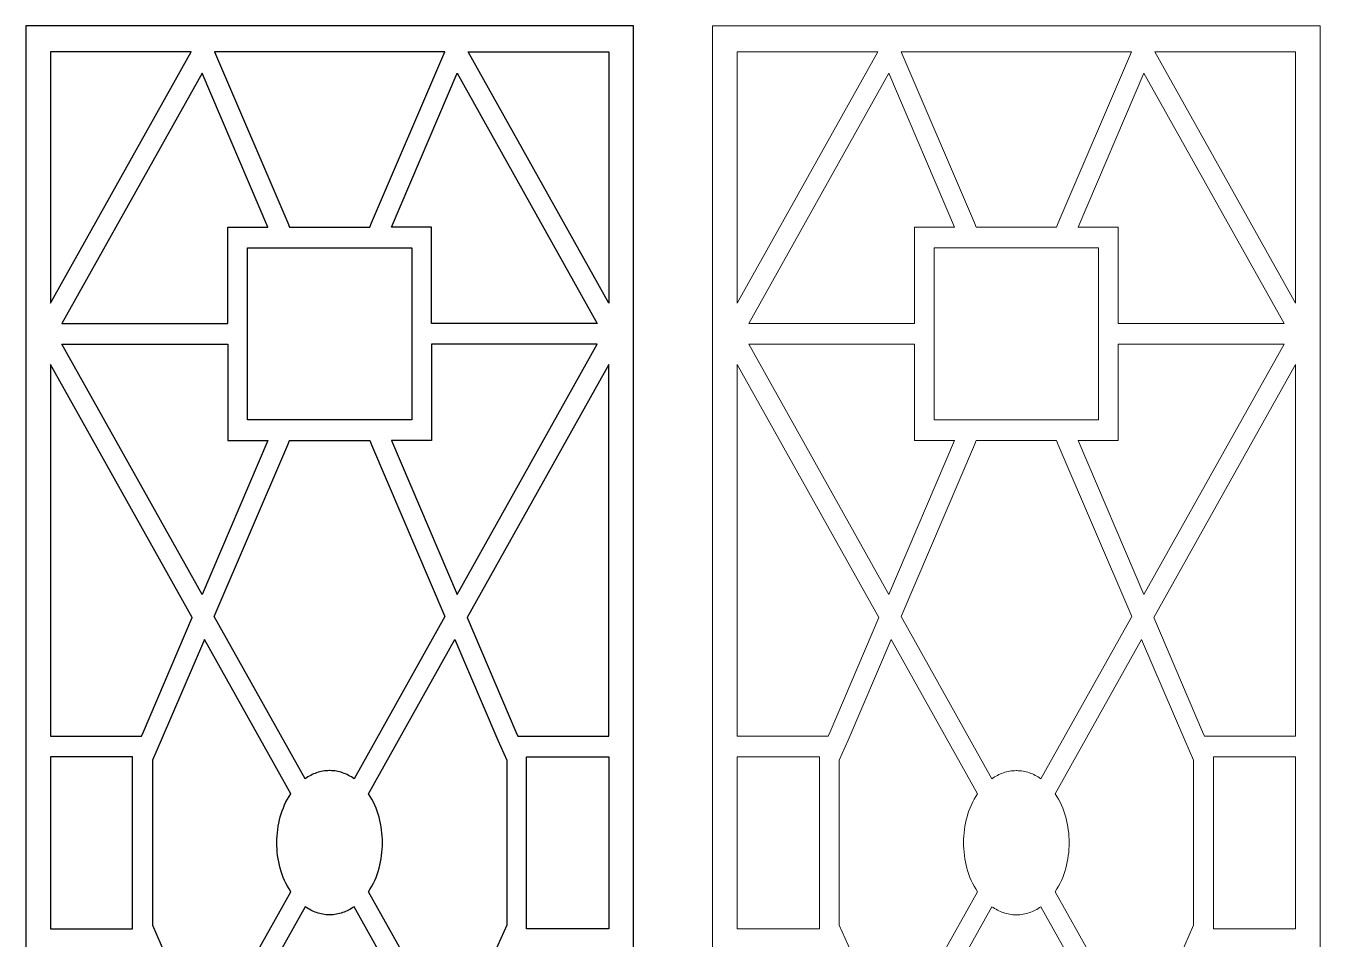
# Model space of a CAD drawing. Header units: centimetres. Extents: x -13.6 to 5.5, y -6.5 to 17.7.
# Drawn here: x -13.61 to 5.5, y 4.18 to 17.67 of the extents above; entities that cross this region are included whole.
import ezdxf

# ---------------------------------------------------------------- set-up
doc = ezdxf.new("R2010")
doc.units = ezdxf.units.CM
doc.header["$MEASUREMENT"] = 0
doc.layers.add('Layer 1', color=7, linetype='Continuous')

msp = doc.modelspace()

# ---------------------------------------------------------------- linework, layer by layer
at = {"layer": 'Layer 1', "color": 177}
for points, knots in [([(-13.61327, -6.45721), (-13.61327, -6.45721), (-13.61327, 17.67223), (-13.61327, 17.67223), (-13.61327, 17.67223), (-13.61327, 17.67223), (-4.64054, 17.67223), (-4.64054, 17.67223), (-4.64054, 17.67223), (-4.64054, 17.67223), (-4.64051, -6.45721), (-4.64051, -6.45721), (-4.64051, -6.45721), (-4.64051, -6.45721), (-13.61327, -6.45721), (-13.61327, -6.45721)], [0, 0, 0, 0, 0.2, 0.2, 0.2, 0.2, 0.4, 0.4, 0.4, 0.4, 0.6, 0.6, 0.6, 0.6, 1, 1, 1, 1]), ([(-13.2495, 13.57772), (-13.2495, 13.57772), (-13.2495, 17.29095), (-13.2495, 17.29095), (-13.2495, 17.29095), (-13.2495, 17.29095), (-11.17063, 17.29095), (-11.17063, 17.29095), (-11.17063, 17.29095), (-11.17063, 17.29095), (-13.2495, 13.57775), (-13.2495, 13.57775), (-13.2495, 13.57775), (-13.2495, 13.57775), (-13.2495, 13.57772), (-13.2495, 13.57772)], [0, 0, 0, 0, 0.2, 0.2, 0.2, 0.2, 0.4, 0.4, 0.4, 0.4, 0.6, 0.6, 0.6, 0.6, 1, 1, 1, 1]), ([(-7.42614, 17.29095), (-7.42614, 17.29095), (-8.50783, 14.76224), (-8.50783, 14.76224), (-8.50783, 14.76224), (-8.50783, 14.76224), (-8.53445, 14.69988), (-8.53445, 14.69988), (-8.53445, 14.69988), (-8.53445, 14.69988), (-9.12689, 14.69988), (-9.12689, 14.69988), (-9.12689, 14.69988), (-9.12689, 14.69988), (-9.71924, 14.69988), (-9.71924, 14.69988), (-9.71924, 14.69988), (-9.71924, 14.69988), (-9.74595, 14.76224), (-9.74595, 14.76224), (-9.74595, 14.76224), (-9.74595, 14.76224), (-10.82767, 17.29095), (-10.82767, 17.29095), (-10.82767, 17.29095), (-10.82767, 17.29095), (-7.42614, 17.29095), (-7.42614, 17.29095)], [0, 0, 0, 0, 0.125, 0.125, 0.125, 0.125, 0.25, 0.25, 0.25, 0.25, 0.375, 0.375, 0.375, 0.375, 0.5, 0.5, 0.5, 0.5, 0.625, 0.625, 0.625, 0.625, 0.75, 0.75, 0.75, 0.75, 1, 1, 1, 1]), ([(-5.00433, 13.57775), (-5.00433, 13.57775), (-5.00433, 17.29095), (-5.00433, 17.29095), (-5.00433, 17.29095), (-5.00433, 17.29095), (-7.08315, 17.29095), (-7.08315, 17.29095), (-7.08315, 17.29095), (-7.08315, 17.29095), (-5.00428, 13.57775), (-5.00428, 13.57775), (-5.00428, 13.57775), (-5.00428, 13.57775), (-5.00433, 13.57775), (-5.00433, 13.57775)], [0, 0, 0, 0, 0.2, 0.2, 0.2, 0.2, 0.4, 0.4, 0.4, 0.4, 0.6, 0.6, 0.6, 0.6, 1, 1, 1, 1]), ([(-10.0383, 14.69988), (-10.0383, 14.69988), (-10.63073, 14.69988), (-10.63073, 14.69988), (-10.63073, 14.69988), (-10.63073, 14.69988), (-10.63073, 13.27634), (-10.63073, 13.27634), (-10.63073, 13.27634), (-10.63073, 13.27634), (-13.08075, 13.27634), (-13.08075, 13.27634), (-13.08075, 13.27634), (-13.08075, 13.27634), (-11.01085, 16.97359), (-11.01085, 16.97359), (-11.01085, 16.97359), (-11.01085, 16.97359), (-10.0383, 14.69988), (-10.0383, 14.69988)], [0, 0, 0, 0, 0.16666667, 0.16666667, 0.16666667, 0.16666667, 0.33333333, 0.33333333, 0.33333333, 0.33333333, 0.5, 0.5, 0.5, 0.5, 0.66666667, 0.66666667, 0.66666667, 0.66666667, 1, 1, 1, 1]), ([(-8.21548, 14.69988), (-8.21548, 14.69988), (-7.62305, 14.69988), (-7.62305, 14.69988), (-7.62305, 14.69988), (-7.62305, 14.69988), (-7.62305, 13.27634), (-7.62305, 13.27634), (-7.62305, 13.27634), (-7.62305, 13.27634), (-5.17303, 13.27634), (-5.17303, 13.27634), (-5.17303, 13.27634), (-5.17303, 13.27634), (-7.2429, 16.97359), (-7.2429, 16.97359), (-7.2429, 16.97359), (-7.2429, 16.97359), (-8.21548, 14.69988), (-8.21548, 14.69988)], [0, 0, 0, 0, 0.16666667, 0.16666667, 0.16666667, 0.16666667, 0.33333333, 0.33333333, 0.33333333, 0.33333333, 0.5, 0.5, 0.5, 0.5, 0.66666667, 0.66666667, 0.66666667, 0.66666667, 1, 1, 1, 1]), ([(-9.12689, 14.39483), (-9.12689, 14.39483), (-10.33964, 14.39483), (-10.33964, 14.39483), (-10.33964, 14.39483), (-10.33964, 14.39483), (-10.33964, 13.12386), (-10.33964, 13.12386), (-10.33964, 13.12386), (-10.33964, 13.12386), (-10.33964, 11.85283), (-10.33964, 11.85283), (-10.33964, 11.85283), (-10.33964, 11.85283), (-9.12689, 11.85283), (-9.12689, 11.85283), (-9.12689, 11.85283), (-9.12689, 11.85283), (-7.91414, 11.85283), (-7.91414, 11.85283), (-7.91414, 11.85283), (-7.91414, 11.85283), (-7.91414, 13.12386), (-7.91414, 13.12386), (-7.91414, 13.12386), (-7.91414, 13.12386), (-7.91414, 14.39483), (-7.91414, 14.39483), (-7.91414, 14.39483), (-7.91414, 14.39483), (-9.12689, 14.39483), (-9.12689, 14.39483)], [0, 0, 0, 0, 0.11111111, 0.11111111, 0.11111111, 0.11111111, 0.22222222, 0.22222222, 0.22222222, 0.22222222, 0.33333333, 0.33333333, 0.33333333, 0.33333333, 0.44444444, 0.44444444, 0.44444444, 0.44444444, 0.55555556, 0.55555556, 0.55555556, 0.55555556, 0.66666667, 0.66666667, 0.66666667, 0.66666667, 0.77777778, 0.77777778, 0.77777778, 0.77777778, 1, 1, 1, 1]), ([(-10.0383, 11.54779), (-10.0383, 11.54779), (-10.63073, 11.54779), (-10.63073, 11.54779), (-10.63073, 11.54779), (-10.63073, 11.54779), (-10.63073, 12.97133), (-10.63073, 12.97133), (-10.63073, 12.97133), (-10.63073, 12.97133), (-13.08075, 12.97129), (-13.08075, 12.97129), (-13.08075, 12.97129), (-13.08075, 12.97129), (-11.01085, 9.27413), (-11.01085, 9.27413), (-11.01085, 9.27413), (-11.01085, 9.27413), (-10.0383, 11.54779), (-10.0383, 11.54779)], [0, 0, 0, 0, 0.16666667, 0.16666667, 0.16666667, 0.16666667, 0.33333333, 0.33333333, 0.33333333, 0.33333333, 0.5, 0.5, 0.5, 0.5, 0.66666667, 0.66666667, 0.66666667, 0.66666667, 1, 1, 1, 1]), ([(-8.21548, 11.54779), (-8.21548, 11.54779), (-7.62305, 11.54779), (-7.62305, 11.54779), (-7.62305, 11.54779), (-7.62305, 11.54779), (-7.62305, 12.97133), (-7.62305, 12.97133), (-7.62305, 12.97133), (-7.62305, 12.97133), (-5.17303, 12.97133), (-5.17303, 12.97133), (-5.17303, 12.97133), (-5.17303, 12.97133), (-7.24293, 9.27413), (-7.24293, 9.27413), (-7.24293, 9.27413), (-7.24293, 9.27413), (-8.21548, 11.54779), (-8.21548, 11.54779)], [0, 0, 0, 0, 0.16666667, 0.16666667, 0.16666667, 0.16666667, 0.33333333, 0.33333333, 0.33333333, 0.33333333, 0.5, 0.5, 0.5, 0.5, 0.66666667, 0.66666667, 0.66666667, 0.66666667, 1, 1, 1, 1]), ([(-13.2495, 12.66992), (-13.2495, 12.66992), (-11.15704, 8.93242), (-11.15704, 8.93242), (-11.15704, 8.93242), (-11.15704, 8.93242), (-11.87846, 7.24594), (-11.87846, 7.24594), (-11.87846, 7.24594), (-11.87846, 7.24594), (-11.90513, 7.18355), (-11.90513, 7.18355), (-11.90513, 7.18355), (-11.90513, 7.18355), (-13.2495, 7.18355), (-13.2495, 7.18355), (-13.2495, 7.18355), (-13.2495, 7.18355), (-13.2495, 12.66992), (-13.2495, 12.66992)], [0, 0, 0, 0, 0.16666667, 0.16666667, 0.16666667, 0.16666667, 0.33333333, 0.33333333, 0.33333333, 0.33333333, 0.5, 0.5, 0.5, 0.5, 0.66666667, 0.66666667, 0.66666667, 0.66666667, 1, 1, 1, 1]), ([(-5.00433, 12.66992), (-5.00433, 12.66992), (-5.00433, 7.18355), (-5.00433, 7.18355), (-5.00433, 7.18355), (-5.00433, 7.18355), (-6.34865, 7.18355), (-6.34865, 7.18355), (-6.34865, 7.18355), (-6.34865, 7.18355), (-6.37532, 7.24594), (-6.37532, 7.24594), (-6.37532, 7.24594), (-6.37532, 7.24594), (-7.09674, 8.93242), (-7.09674, 8.93242), (-7.09674, 8.93242), (-7.09674, 8.93242), (-5.00433, 12.66992), (-5.00433, 12.66992), (-5.00433, 12.66992), (-5.00433, 12.66992), (-5.00433, 12.66992), (-5.00433, 12.66992)], [0, 0, 0, 0, 0.14285714, 0.14285714, 0.14285714, 0.14285714, 0.28571429, 0.28571429, 0.28571429, 0.28571429, 0.42857143, 0.42857143, 0.42857143, 0.42857143, 0.57142857, 0.57142857, 0.57142857, 0.57142857, 0.71428571, 0.71428571, 0.71428571, 0.71428571, 1, 1, 1, 1]), ([(-9.12689, 6.67221), (-9.12689, 6.67221), (-9.12466, 6.67221), (-9.12466, 6.67221), (-9.12466, 6.67221), (-9.12466, 6.67221), (-9.12246, 6.67221), (-9.12246, 6.67221), (-9.12246, 6.67221), (-9.05865, 6.67197), (-8.9954, 6.66107), (-8.93518, 6.6401), (-8.93518, 6.6401), (-8.87509, 6.61911), (-8.81827, 6.58974), (-8.76643, 6.55288), (-8.76643, 6.55288), (-8.76643, 6.55288), (-7.42373, 8.95112), (-7.42373, 8.95112), (-7.42373, 8.95112), (-7.42373, 8.95112), (-8.50783, 11.48543), (-8.50783, 11.48543), (-8.50783, 11.48543), (-8.50783, 11.48543), (-8.53445, 11.54779), (-8.53445, 11.54779), (-8.53445, 11.54779), (-8.53445, 11.54779), (-9.12689, 11.54779), (-9.12689, 11.54779), (-9.12689, 11.54779), (-9.12689, 11.54779), (-9.7193, 11.54779), (-9.7193, 11.54779), (-9.7193, 11.54779), (-9.7193, 11.54779), (-9.74595, 11.48543), (-9.74595, 11.48543), (-9.74595, 11.48543), (-9.74595, 11.48543), (-10.83005, 8.95112), (-10.83005, 8.95112), (-10.83005, 8.95112), (-10.83005, 8.95112), (-9.48735, 6.55288), (-9.48735, 6.55288), (-9.48735, 6.55288), (-9.43549, 6.58974), (-9.37869, 6.61911), (-9.3186, 6.6401), (-9.3186, 6.6401), (-9.25838, 6.66107), (-9.19513, 6.67197), (-9.13132, 6.67221), (-9.13132, 6.67221), (-9.13132, 6.67221), (-9.12912, 6.67221), (-9.12912, 6.67221), (-9.12912, 6.67221), (-9.12912, 6.67221), (-9.12689, 6.67221), (-9.12689, 6.67221)], [0, 0, 0, 0, 0.05882353, 0.05882353, 0.05882353, 0.05882353, 0.11764706, 0.11764706, 0.11764706, 0.11764706, 0.17647059, 0.17647059, 0.17647059, 0.17647059, 0.23529412, 0.23529412, 0.23529412, 0.23529412, 0.29411765, 0.29411765, 0.29411765, 0.29411765, 0.35294118, 0.35294118, 0.35294118, 0.35294118, 0.41176471, 0.41176471, 0.41176471, 0.41176471, 0.47058824, 0.47058824, 0.47058824, 0.47058824, 0.52941176, 0.52941176, 0.52941176, 0.52941176, 0.58823529, 0.58823529, 0.58823529, 0.58823529, 0.64705882, 0.64705882, 0.64705882, 0.64705882, 0.70588235, 0.70588235, 0.70588235, 0.70588235, 0.76470588, 0.76470588, 0.76470588, 0.76470588, 0.82352941, 0.82352941, 0.82352941, 0.82352941, 0.88235294, 0.88235294, 0.88235294, 0.88235294, 1, 1, 1, 1]), ([(-9.70034, 6.3304), (-9.77047, 6.22664), (-9.82293, 6.11201), (-9.85558, 5.99108), (-9.85558, 5.99108), (-9.9229, 5.7421), (-9.92359, 5.47995), (-9.85755, 5.23065), (-9.85755, 5.23065), (-9.82491, 5.10728), (-9.77175, 4.99031), (-9.70034, 4.88464), (-9.70034, 4.88464), (-9.70034, 4.88464), (-10.97622, 2.60564), (-10.97622, 2.60564), (-10.97622, 2.60564), (-10.97622, 2.60564), (-11.61286, 4.09391), (-11.61286, 4.09391), (-11.61286, 4.09391), (-11.61286, 4.09391), (-11.74561, 4.38902), (-11.74561, 4.38902), (-11.74561, 4.38902), (-11.74561, 4.38902), (-11.74561, 5.60754), (-11.74561, 5.60754), (-11.74561, 5.60754), (-11.74561, 5.60754), (-11.74561, 6.82606), (-11.74561, 6.82606), (-11.74561, 6.82606), (-11.74561, 6.82606), (-11.61286, 7.12119), (-11.61286, 7.12119), (-11.61286, 7.12119), (-11.61286, 7.12119), (-10.97622, 8.60945), (-10.97622, 8.60945), (-10.97622, 8.60945), (-10.97622, 8.60945), (-9.70034, 6.3304), (-9.70034, 6.3304), (-9.70034, 6.3304), (-9.70034, 6.3304), (-9.70034, 6.3304), (-9.70034, 6.3304)], [0, 0, 0, 0, 0.07692308, 0.07692308, 0.07692308, 0.07692308, 0.15384615, 0.15384615, 0.15384615, 0.15384615, 0.23076923, 0.23076923, 0.23076923, 0.23076923, 0.30769231, 0.30769231, 0.30769231, 0.30769231, 0.38461538, 0.38461538, 0.38461538, 0.38461538, 0.46153846, 0.46153846, 0.46153846, 0.46153846, 0.53846154, 0.53846154, 0.53846154, 0.53846154, 0.61538462, 0.61538462, 0.61538462, 0.61538462, 0.69230769, 0.69230769, 0.69230769, 0.69230769, 0.76923077, 0.76923077, 0.76923077, 0.76923077, 0.84615385, 0.84615385, 0.84615385, 0.84615385, 1, 1, 1, 1]), ([(-8.55347, 4.88457), (-8.55347, 4.88457), (-7.27756, 2.60564), (-7.27756, 2.60564), (-7.27756, 2.60564), (-7.27756, 2.60564), (-6.64098, 4.09391), (-6.64098, 4.09391), (-6.64098, 4.09391), (-6.64098, 4.09391), (-6.50817, 4.38902), (-6.50817, 4.38902), (-6.50817, 4.38902), (-6.50817, 4.38902), (-6.50817, 5.60754), (-6.50817, 5.60754), (-6.50817, 5.60754), (-6.50817, 5.60754), (-6.50817, 6.82604), (-6.50817, 6.82604), (-6.50817, 6.82604), (-6.50817, 6.82604), (-6.64098, 7.12119), (-6.64098, 7.12119), (-6.64098, 7.12119), (-6.64098, 7.12119), (-7.27756, 8.60945), (-7.27756, 8.60945), (-7.27756, 8.60945), (-7.27756, 8.60945), (-8.55347, 6.3304), (-8.55347, 6.3304), (-8.55347, 6.3304), (-8.48205, 6.22472), (-8.42891, 6.10772), (-8.39625, 5.98445), (-8.39625, 5.98445), (-8.36364, 5.86146), (-8.3473, 5.73474), (-8.34748, 5.60754), (-8.34748, 5.60754), (-8.34728, 5.48033), (-8.36365, 5.35358), (-8.39625, 5.23062), (-8.39625, 5.23062), (-8.42891, 5.10729), (-8.48205, 4.99031), (-8.55347, 4.88457), (-8.55347, 4.88457), (-8.55347, 4.88457), (-8.55347, 4.88457), (-8.55347, 4.88457)], [0, 0, 0, 0, 0.07142857, 0.07142857, 0.07142857, 0.07142857, 0.14285714, 0.14285714, 0.14285714, 0.14285714, 0.21428571, 0.21428571, 0.21428571, 0.21428571, 0.28571429, 0.28571429, 0.28571429, 0.28571429, 0.35714286, 0.35714286, 0.35714286, 0.35714286, 0.42857143, 0.42857143, 0.42857143, 0.42857143, 0.5, 0.5, 0.5, 0.5, 0.57142857, 0.57142857, 0.57142857, 0.57142857, 0.64285714, 0.64285714, 0.64285714, 0.64285714, 0.71428571, 0.71428571, 0.71428571, 0.71428571, 0.78571429, 0.78571429, 0.78571429, 0.78571429, 0.85714286, 0.85714286, 0.85714286, 0.85714286, 1, 1, 1, 1]), ([(-12.03671, 4.33654), (-12.03671, 4.33654), (-13.2495, 4.33654), (-13.2495, 4.33654), (-13.2495, 4.33654), (-13.2495, 4.33654), (-13.2495, 6.8785), (-13.2495, 6.8785), (-13.2495, 6.8785), (-13.2495, 6.8785), (-12.03671, 6.8785), (-12.03671, 6.8785), (-12.03671, 6.8785), (-12.03671, 6.8785), (-12.03671, 4.33654), (-12.03671, 4.33654)], [0, 0, 0, 0, 0.2, 0.2, 0.2, 0.2, 0.4, 0.4, 0.4, 0.4, 0.6, 0.6, 0.6, 0.6, 1, 1, 1, 1]), ([(-5.00433, 4.33654), (-5.00433, 4.33654), (-5.00433, 6.8785), (-5.00433, 6.8785), (-5.00433, 6.8785), (-5.00433, 6.8785), (-6.21708, 6.8785), (-6.21708, 6.8785), (-6.21708, 6.8785), (-6.21708, 6.8785), (-6.21707, 5.60754), (-6.21707, 5.60754), (-6.21707, 5.60754), (-6.21707, 5.60754), (-6.21707, 4.33654), (-6.21707, 4.33654), (-6.21707, 4.33654), (-6.21707, 4.33654), (-5.00428, 4.33654), (-5.00428, 4.33654), (-5.00428, 4.33654), (-5.00428, 4.33654), (-5.00433, 4.33654), (-5.00433, 4.33654)], [0, 0, 0, 0, 0.14285714, 0.14285714, 0.14285714, 0.14285714, 0.28571429, 0.28571429, 0.28571429, 0.28571429, 0.42857143, 0.42857143, 0.42857143, 0.42857143, 0.57142857, 0.57142857, 0.57142857, 0.57142857, 0.71428571, 0.71428571, 0.71428571, 0.71428571, 1, 1, 1, 1]), ([(-9.12689, 4.54279), (-9.12689, 4.54279), (-9.12466, 4.54279), (-9.12466, 4.54279), (-9.12466, 4.54279), (-9.12466, 4.54279), (-9.12246, 4.54279), (-9.12246, 4.54279), (-9.12246, 4.54279), (-9.05865, 4.54312), (-8.9954, 4.55398), (-8.93518, 4.57493), (-8.93518, 4.57493), (-8.87509, 4.59593), (-8.81827, 4.6253), (-8.76643, 4.66214), (-8.76643, 4.66214), (-8.76643, 4.66214), (-7.42373, 2.2639), (-7.42373, 2.2639), (-7.42373, 2.2639), (-7.42373, 2.2639), (-8.50783, -0.27032), (-8.50783, -0.27032), (-8.50783, -0.27032), (-8.50783, -0.27032), (-8.53445, -0.33273), (-8.53445, -0.33273), (-8.53445, -0.33273), (-8.53445, -0.33273), (-9.12689, -0.33273), (-9.12689, -0.33273), (-9.12689, -0.33273), (-9.12689, -0.33273), (-9.7193, -0.33273), (-9.7193, -0.33273), (-9.7193, -0.33273), (-9.7193, -0.33273), (-9.74595, -0.27032), (-9.74595, -0.27032), (-9.74595, -0.27032), (-9.74595, -0.27032), (-10.83005, 2.2639), (-10.83005, 2.2639), (-10.83005, 2.2639), (-10.83005, 2.2639), (-9.48735, 4.66218), (-9.48735, 4.66218), (-9.48735, 4.66218), (-9.43549, 4.62532), (-9.37869, 4.59593), (-9.3186, 4.57493), (-9.3186, 4.57493), (-9.25838, 4.55399), (-9.19513, 4.54312), (-9.13132, 4.54279), (-9.13132, 4.54279), (-9.13132, 4.54279), (-9.12912, 4.54279), (-9.12912, 4.54279), (-9.12912, 4.54279), (-9.12912, 4.54279), (-9.12689, 4.54279), (-9.12689, 4.54279)], [0, 0, 0, 0, 0.05882353, 0.05882353, 0.05882353, 0.05882353, 0.11764706, 0.11764706, 0.11764706, 0.11764706, 0.17647059, 0.17647059, 0.17647059, 0.17647059, 0.23529412, 0.23529412, 0.23529412, 0.23529412, 0.29411765, 0.29411765, 0.29411765, 0.29411765, 0.35294118, 0.35294118, 0.35294118, 0.35294118, 0.41176471, 0.41176471, 0.41176471, 0.41176471, 0.47058824, 0.47058824, 0.47058824, 0.47058824, 0.52941176, 0.52941176, 0.52941176, 0.52941176, 0.58823529, 0.58823529, 0.58823529, 0.58823529, 0.64705882, 0.64705882, 0.64705882, 0.64705882, 0.70588235, 0.70588235, 0.70588235, 0.70588235, 0.76470588, 0.76470588, 0.76470588, 0.76470588, 0.82352941, 0.82352941, 0.82352941, 0.82352941, 0.88235294, 0.88235294, 0.88235294, 0.88235294, 1, 1, 1, 1])]:
    msp.add_open_spline(points, degree=3, knots=knots, dxfattribs=at)
at = {"layer": 'Layer 1', "lineweight": 9}
for points, knots in [([(-13.61327, -6.45721), (-13.61327, -6.45721), (-13.61327, 17.67223), (-13.61327, 17.67223), (-13.61327, 17.67223), (-13.61327, 17.67223), (-4.64054, 17.67223), (-4.64054, 17.67223), (-4.64054, 17.67223), (-4.64054, 17.67223), (-4.64051, -6.45721), (-4.64051, -6.45721), (-4.64051, -6.45721), (-4.64051, -6.45721), (-13.61327, -6.45721), (-13.61327, -6.45721)], [0, 0, 0, 0, 0.2, 0.2, 0.2, 0.2, 0.4, 0.4, 0.4, 0.4, 0.6, 0.6, 0.6, 0.6, 1, 1, 1, 1]), ([(-13.2495, 13.57772), (-13.2495, 13.57772), (-13.2495, 17.29095), (-13.2495, 17.29095), (-13.2495, 17.29095), (-13.2495, 17.29095), (-11.17063, 17.29095), (-11.17063, 17.29095), (-11.17063, 17.29095), (-11.17063, 17.29095), (-13.2495, 13.57775), (-13.2495, 13.57775)], [0, 0, 0, 0, 0.25, 0.25, 0.25, 0.25, 0.5, 0.5, 0.5, 0.5, 1, 1, 1, 1]), ([(-7.42614, 17.29095), (-7.42614, 17.29095), (-8.50783, 14.76224), (-8.50783, 14.76224), (-8.50783, 14.76224), (-8.50783, 14.76224), (-8.53445, 14.69988), (-8.53445, 14.69988), (-8.53445, 14.69988), (-8.53445, 14.69988), (-9.12689, 14.69988), (-9.12689, 14.69988), (-9.12689, 14.69988), (-9.12689, 14.69988), (-9.71924, 14.69988), (-9.71924, 14.69988), (-9.71924, 14.69988), (-9.71924, 14.69988), (-9.74595, 14.76224), (-9.74595, 14.76224), (-9.74595, 14.76224), (-9.74595, 14.76224), (-10.82767, 17.29095), (-10.82767, 17.29095), (-10.82767, 17.29095), (-10.82767, 17.29095), (-7.42614, 17.29095), (-7.42614, 17.29095)], [0, 0, 0, 0, 0.125, 0.125, 0.125, 0.125, 0.25, 0.25, 0.25, 0.25, 0.375, 0.375, 0.375, 0.375, 0.5, 0.5, 0.5, 0.5, 0.625, 0.625, 0.625, 0.625, 0.75, 0.75, 0.75, 0.75, 1, 1, 1, 1]), ([(-5.00433, 13.57775), (-5.00433, 13.57775), (-5.00433, 17.29095), (-5.00433, 17.29095), (-5.00433, 17.29095), (-5.00433, 17.29095), (-7.08315, 17.29095), (-7.08315, 17.29095), (-7.08315, 17.29095), (-7.08315, 17.29095), (-5.00428, 13.57775), (-5.00428, 13.57775)], [0, 0, 0, 0, 0.25, 0.25, 0.25, 0.25, 0.5, 0.5, 0.5, 0.5, 1, 1, 1, 1]), ([(-10.0383, 14.69988), (-10.0383, 14.69988), (-10.63073, 14.69988), (-10.63073, 14.69988), (-10.63073, 14.69988), (-10.63073, 14.69988), (-10.63073, 13.27634), (-10.63073, 13.27634), (-10.63073, 13.27634), (-10.63073, 13.27634), (-13.08075, 13.27634), (-13.08075, 13.27634), (-13.08075, 13.27634), (-13.08075, 13.27634), (-11.01085, 16.97359), (-11.01085, 16.97359), (-11.01085, 16.97359), (-11.01085, 16.97359), (-10.0383, 14.69988), (-10.0383, 14.69988)], [0, 0, 0, 0, 0.16666667, 0.16666667, 0.16666667, 0.16666667, 0.33333333, 0.33333333, 0.33333333, 0.33333333, 0.5, 0.5, 0.5, 0.5, 0.66666667, 0.66666667, 0.66666667, 0.66666667, 1, 1, 1, 1]), ([(-8.21548, 14.69988), (-8.21548, 14.69988), (-7.62305, 14.69988), (-7.62305, 14.69988), (-7.62305, 14.69988), (-7.62305, 14.69988), (-7.62305, 13.27634), (-7.62305, 13.27634), (-7.62305, 13.27634), (-7.62305, 13.27634), (-5.17303, 13.27634), (-5.17303, 13.27634), (-5.17303, 13.27634), (-5.17303, 13.27634), (-7.2429, 16.97359), (-7.2429, 16.97359), (-7.2429, 16.97359), (-7.2429, 16.97359), (-8.21548, 14.69988), (-8.21548, 14.69988)], [0, 0, 0, 0, 0.16666667, 0.16666667, 0.16666667, 0.16666667, 0.33333333, 0.33333333, 0.33333333, 0.33333333, 0.5, 0.5, 0.5, 0.5, 0.66666667, 0.66666667, 0.66666667, 0.66666667, 1, 1, 1, 1]), ([(-9.12689, 14.39483), (-9.12689, 14.39483), (-10.33964, 14.39483), (-10.33964, 14.39483), (-10.33964, 14.39483), (-10.33964, 14.39483), (-10.33964, 13.12386), (-10.33964, 13.12386), (-10.33964, 13.12386), (-10.33964, 13.12386), (-10.33964, 11.85283), (-10.33964, 11.85283), (-10.33964, 11.85283), (-10.33964, 11.85283), (-9.12689, 11.85283), (-9.12689, 11.85283), (-9.12689, 11.85283), (-9.12689, 11.85283), (-7.91414, 11.85283), (-7.91414, 11.85283), (-7.91414, 11.85283), (-7.91414, 11.85283), (-7.91414, 13.12386), (-7.91414, 13.12386), (-7.91414, 13.12386), (-7.91414, 13.12386), (-7.91414, 14.39483), (-7.91414, 14.39483), (-7.91414, 14.39483), (-7.91414, 14.39483), (-9.12689, 14.39483), (-9.12689, 14.39483)], [0, 0, 0, 0, 0.11111111, 0.11111111, 0.11111111, 0.11111111, 0.22222222, 0.22222222, 0.22222222, 0.22222222, 0.33333333, 0.33333333, 0.33333333, 0.33333333, 0.44444444, 0.44444444, 0.44444444, 0.44444444, 0.55555556, 0.55555556, 0.55555556, 0.55555556, 0.66666667, 0.66666667, 0.66666667, 0.66666667, 0.77777778, 0.77777778, 0.77777778, 0.77777778, 1, 1, 1, 1]), ([(-10.0383, 11.54779), (-10.0383, 11.54779), (-10.63073, 11.54779), (-10.63073, 11.54779), (-10.63073, 11.54779), (-10.63073, 11.54779), (-10.63073, 12.97133), (-10.63073, 12.97133), (-10.63073, 12.97133), (-10.63073, 12.97133), (-13.08075, 12.97129), (-13.08075, 12.97129), (-13.08075, 12.97129), (-13.08075, 12.97129), (-11.01085, 9.27413), (-11.01085, 9.27413), (-11.01085, 9.27413), (-11.01085, 9.27413), (-10.0383, 11.54779), (-10.0383, 11.54779)], [0, 0, 0, 0, 0.16666667, 0.16666667, 0.16666667, 0.16666667, 0.33333333, 0.33333333, 0.33333333, 0.33333333, 0.5, 0.5, 0.5, 0.5, 0.66666667, 0.66666667, 0.66666667, 0.66666667, 1, 1, 1, 1]), ([(-8.21548, 11.54779), (-8.21548, 11.54779), (-7.62305, 11.54779), (-7.62305, 11.54779), (-7.62305, 11.54779), (-7.62305, 11.54779), (-7.62305, 12.97133), (-7.62305, 12.97133), (-7.62305, 12.97133), (-7.62305, 12.97133), (-5.17303, 12.97133), (-5.17303, 12.97133), (-5.17303, 12.97133), (-5.17303, 12.97133), (-7.24293, 9.27413), (-7.24293, 9.27413), (-7.24293, 9.27413), (-7.24293, 9.27413), (-8.21548, 11.54779), (-8.21548, 11.54779)], [0, 0, 0, 0, 0.16666667, 0.16666667, 0.16666667, 0.16666667, 0.33333333, 0.33333333, 0.33333333, 0.33333333, 0.5, 0.5, 0.5, 0.5, 0.66666667, 0.66666667, 0.66666667, 0.66666667, 1, 1, 1, 1]), ([(-13.2495, 12.66992), (-13.2495, 12.66992), (-11.15704, 8.93242), (-11.15704, 8.93242), (-11.15704, 8.93242), (-11.15704, 8.93242), (-11.87846, 7.24594), (-11.87846, 7.24594), (-11.87846, 7.24594), (-11.87846, 7.24594), (-11.90513, 7.18355), (-11.90513, 7.18355), (-11.90513, 7.18355), (-11.90513, 7.18355), (-13.2495, 7.18355), (-13.2495, 7.18355), (-13.2495, 7.18355), (-13.2495, 7.18355), (-13.2495, 12.66992), (-13.2495, 12.66992)], [0, 0, 0, 0, 0.16666667, 0.16666667, 0.16666667, 0.16666667, 0.33333333, 0.33333333, 0.33333333, 0.33333333, 0.5, 0.5, 0.5, 0.5, 0.66666667, 0.66666667, 0.66666667, 0.66666667, 1, 1, 1, 1]), ([(-5.00433, 12.66992), (-5.00433, 12.66992), (-5.00433, 7.18355), (-5.00433, 7.18355), (-5.00433, 7.18355), (-5.00433, 7.18355), (-6.34865, 7.18355), (-6.34865, 7.18355), (-6.34865, 7.18355), (-6.34865, 7.18355), (-6.37532, 7.24594), (-6.37532, 7.24594), (-6.37532, 7.24594), (-6.37532, 7.24594), (-7.09674, 8.93242), (-7.09674, 8.93242), (-7.09674, 8.93242), (-7.09674, 8.93242), (-5.00433, 12.66992), (-5.00433, 12.66992)], [0, 0, 0, 0, 0.16666667, 0.16666667, 0.16666667, 0.16666667, 0.33333333, 0.33333333, 0.33333333, 0.33333333, 0.5, 0.5, 0.5, 0.5, 0.66666667, 0.66666667, 0.66666667, 0.66666667, 1, 1, 1, 1]), ([(-9.12689, 6.67221), (-9.12689, 6.67221), (-9.12466, 6.67221), (-9.12466, 6.67221), (-9.12466, 6.67221), (-9.12466, 6.67221), (-9.12246, 6.67221), (-9.12246, 6.67221), (-9.12246, 6.67221), (-9.05865, 6.67197), (-8.9954, 6.66107), (-8.93518, 6.6401), (-8.93518, 6.6401), (-8.87509, 6.61911), (-8.81827, 6.58974), (-8.76643, 6.55288), (-8.76643, 6.55288), (-8.76643, 6.55288), (-7.42373, 8.95112), (-7.42373, 8.95112), (-7.42373, 8.95112), (-7.42373, 8.95112), (-8.50783, 11.48543), (-8.50783, 11.48543), (-8.50783, 11.48543), (-8.50783, 11.48543), (-8.53445, 11.54779), (-8.53445, 11.54779), (-8.53445, 11.54779), (-8.53445, 11.54779), (-9.12689, 11.54779), (-9.12689, 11.54779), (-9.12689, 11.54779), (-9.12689, 11.54779), (-9.7193, 11.54779), (-9.7193, 11.54779), (-9.7193, 11.54779), (-9.7193, 11.54779), (-9.74595, 11.48543), (-9.74595, 11.48543), (-9.74595, 11.48543), (-9.74595, 11.48543), (-10.83005, 8.95112), (-10.83005, 8.95112), (-10.83005, 8.95112), (-10.83005, 8.95112), (-9.48735, 6.55288), (-9.48735, 6.55288), (-9.48735, 6.55288), (-9.43549, 6.58974), (-9.37869, 6.61911), (-9.3186, 6.6401), (-9.3186, 6.6401), (-9.25838, 6.66107), (-9.19513, 6.67197), (-9.13132, 6.67221), (-9.13132, 6.67221), (-9.13132, 6.67221), (-9.12912, 6.67221), (-9.12912, 6.67221), (-9.12912, 6.67221), (-9.12912, 6.67221), (-9.12689, 6.67221), (-9.12689, 6.67221)], [0, 0, 0, 0, 0.05882353, 0.05882353, 0.05882353, 0.05882353, 0.11764706, 0.11764706, 0.11764706, 0.11764706, 0.17647059, 0.17647059, 0.17647059, 0.17647059, 0.23529412, 0.23529412, 0.23529412, 0.23529412, 0.29411765, 0.29411765, 0.29411765, 0.29411765, 0.35294118, 0.35294118, 0.35294118, 0.35294118, 0.41176471, 0.41176471, 0.41176471, 0.41176471, 0.47058824, 0.47058824, 0.47058824, 0.47058824, 0.52941176, 0.52941176, 0.52941176, 0.52941176, 0.58823529, 0.58823529, 0.58823529, 0.58823529, 0.64705882, 0.64705882, 0.64705882, 0.64705882, 0.70588235, 0.70588235, 0.70588235, 0.70588235, 0.76470588, 0.76470588, 0.76470588, 0.76470588, 0.82352941, 0.82352941, 0.82352941, 0.82352941, 0.88235294, 0.88235294, 0.88235294, 0.88235294, 1, 1, 1, 1]), ([(-9.70034, 6.3304), (-9.77047, 6.22664), (-9.82293, 6.11201), (-9.85558, 5.99108), (-9.85558, 5.99108), (-9.9229, 5.7421), (-9.92359, 5.47995), (-9.85755, 5.23065), (-9.85755, 5.23065), (-9.82491, 5.10728), (-9.77175, 4.99031), (-9.70034, 4.88464), (-9.70034, 4.88464), (-9.70034, 4.88464), (-10.97622, 2.60564), (-10.97622, 2.60564), (-10.97622, 2.60564), (-10.97622, 2.60564), (-11.61286, 4.09391), (-11.61286, 4.09391), (-11.61286, 4.09391), (-11.61286, 4.09391), (-11.74561, 4.38902), (-11.74561, 4.38902), (-11.74561, 4.38902), (-11.74561, 4.38902), (-11.74561, 5.60754), (-11.74561, 5.60754), (-11.74561, 5.60754), (-11.74561, 5.60754), (-11.74561, 6.82606), (-11.74561, 6.82606), (-11.74561, 6.82606), (-11.74561, 6.82606), (-11.61286, 7.12119), (-11.61286, 7.12119), (-11.61286, 7.12119), (-11.61286, 7.12119), (-10.97622, 8.60945), (-10.97622, 8.60945), (-10.97622, 8.60945), (-10.97622, 8.60945), (-9.70034, 6.3304), (-9.70034, 6.3304)], [0, 0, 0, 0, 0.08333333, 0.08333333, 0.08333333, 0.08333333, 0.16666667, 0.16666667, 0.16666667, 0.16666667, 0.25, 0.25, 0.25, 0.25, 0.33333333, 0.33333333, 0.33333333, 0.33333333, 0.41666667, 0.41666667, 0.41666667, 0.41666667, 0.5, 0.5, 0.5, 0.5, 0.58333333, 0.58333333, 0.58333333, 0.58333333, 0.66666667, 0.66666667, 0.66666667, 0.66666667, 0.75, 0.75, 0.75, 0.75, 0.83333333, 0.83333333, 0.83333333, 0.83333333, 1, 1, 1, 1]), ([(-8.55347, 4.88457), (-8.55347, 4.88457), (-7.27756, 2.60564), (-7.27756, 2.60564), (-7.27756, 2.60564), (-7.27756, 2.60564), (-6.64098, 4.09391), (-6.64098, 4.09391), (-6.64098, 4.09391), (-6.64098, 4.09391), (-6.50817, 4.38902), (-6.50817, 4.38902), (-6.50817, 4.38902), (-6.50817, 4.38902), (-6.50817, 5.60754), (-6.50817, 5.60754), (-6.50817, 5.60754), (-6.50817, 5.60754), (-6.50817, 6.82604), (-6.50817, 6.82604), (-6.50817, 6.82604), (-6.50817, 6.82604), (-6.64098, 7.12119), (-6.64098, 7.12119), (-6.64098, 7.12119), (-6.64098, 7.12119), (-7.27756, 8.60945), (-7.27756, 8.60945), (-7.27756, 8.60945), (-7.27756, 8.60945), (-8.55347, 6.3304), (-8.55347, 6.3304), (-8.55347, 6.3304), (-8.48205, 6.22472), (-8.42891, 6.10772), (-8.39625, 5.98445), (-8.39625, 5.98445), (-8.36364, 5.86146), (-8.3473, 5.73474), (-8.34748, 5.60754), (-8.34748, 5.60754), (-8.34728, 5.48033), (-8.36365, 5.35358), (-8.39625, 5.23062), (-8.39625, 5.23062), (-8.42891, 5.10729), (-8.48205, 4.99031), (-8.55347, 4.88457)], [0, 0, 0, 0, 0.07692308, 0.07692308, 0.07692308, 0.07692308, 0.15384615, 0.15384615, 0.15384615, 0.15384615, 0.23076923, 0.23076923, 0.23076923, 0.23076923, 0.30769231, 0.30769231, 0.30769231, 0.30769231, 0.38461538, 0.38461538, 0.38461538, 0.38461538, 0.46153846, 0.46153846, 0.46153846, 0.46153846, 0.53846154, 0.53846154, 0.53846154, 0.53846154, 0.61538462, 0.61538462, 0.61538462, 0.61538462, 0.69230769, 0.69230769, 0.69230769, 0.69230769, 0.76923077, 0.76923077, 0.76923077, 0.76923077, 0.84615385, 0.84615385, 0.84615385, 0.84615385, 1, 1, 1, 1]), ([(-12.03671, 4.33654), (-12.03671, 4.33654), (-13.2495, 4.33654), (-13.2495, 4.33654), (-13.2495, 4.33654), (-13.2495, 4.33654), (-13.2495, 6.8785), (-13.2495, 6.8785), (-13.2495, 6.8785), (-13.2495, 6.8785), (-12.03671, 6.8785), (-12.03671, 6.8785), (-12.03671, 6.8785), (-12.03671, 6.8785), (-12.03671, 4.33654), (-12.03671, 4.33654)], [0, 0, 0, 0, 0.2, 0.2, 0.2, 0.2, 0.4, 0.4, 0.4, 0.4, 0.6, 0.6, 0.6, 0.6, 1, 1, 1, 1]), ([(-5.00433, 4.33654), (-5.00433, 4.33654), (-5.00433, 6.8785), (-5.00433, 6.8785), (-5.00433, 6.8785), (-5.00433, 6.8785), (-6.21708, 6.8785), (-6.21708, 6.8785), (-6.21708, 6.8785), (-6.21708, 6.8785), (-6.21707, 5.60754), (-6.21707, 5.60754), (-6.21707, 5.60754), (-6.21707, 5.60754), (-6.21707, 4.33654), (-6.21707, 4.33654), (-6.21707, 4.33654), (-6.21707, 4.33654), (-5.00428, 4.33654), (-5.00428, 4.33654)], [0, 0, 0, 0, 0.16666667, 0.16666667, 0.16666667, 0.16666667, 0.33333333, 0.33333333, 0.33333333, 0.33333333, 0.5, 0.5, 0.5, 0.5, 0.66666667, 0.66666667, 0.66666667, 0.66666667, 1, 1, 1, 1]), ([(-9.12689, 4.54279), (-9.12689, 4.54279), (-9.12466, 4.54279), (-9.12466, 4.54279), (-9.12466, 4.54279), (-9.12466, 4.54279), (-9.12246, 4.54279), (-9.12246, 4.54279), (-9.12246, 4.54279), (-9.05865, 4.54312), (-8.9954, 4.55398), (-8.93518, 4.57493), (-8.93518, 4.57493), (-8.87509, 4.59593), (-8.81827, 4.6253), (-8.76643, 4.66214), (-8.76643, 4.66214), (-8.76643, 4.66214), (-7.42373, 2.2639), (-7.42373, 2.2639), (-7.42373, 2.2639), (-7.42373, 2.2639), (-8.50783, -0.27032), (-8.50783, -0.27032), (-8.50783, -0.27032), (-8.50783, -0.27032), (-8.53445, -0.33273), (-8.53445, -0.33273), (-8.53445, -0.33273), (-8.53445, -0.33273), (-9.12689, -0.33273), (-9.12689, -0.33273), (-9.12689, -0.33273), (-9.12689, -0.33273), (-9.7193, -0.33273), (-9.7193, -0.33273), (-9.7193, -0.33273), (-9.7193, -0.33273), (-9.74595, -0.27032), (-9.74595, -0.27032), (-9.74595, -0.27032), (-9.74595, -0.27032), (-10.83005, 2.2639), (-10.83005, 2.2639), (-10.83005, 2.2639), (-10.83005, 2.2639), (-9.48735, 4.66218), (-9.48735, 4.66218), (-9.48735, 4.66218), (-9.43549, 4.62532), (-9.37869, 4.59593), (-9.3186, 4.57493), (-9.3186, 4.57493), (-9.25838, 4.55399), (-9.19513, 4.54312), (-9.13132, 4.54279), (-9.13132, 4.54279), (-9.13132, 4.54279), (-9.12912, 4.54279), (-9.12912, 4.54279), (-9.12912, 4.54279), (-9.12912, 4.54279), (-9.12689, 4.54279), (-9.12689, 4.54279)], [0, 0, 0, 0, 0.05882353, 0.05882353, 0.05882353, 0.05882353, 0.11764706, 0.11764706, 0.11764706, 0.11764706, 0.17647059, 0.17647059, 0.17647059, 0.17647059, 0.23529412, 0.23529412, 0.23529412, 0.23529412, 0.29411765, 0.29411765, 0.29411765, 0.29411765, 0.35294118, 0.35294118, 0.35294118, 0.35294118, 0.41176471, 0.41176471, 0.41176471, 0.41176471, 0.47058824, 0.47058824, 0.47058824, 0.47058824, 0.52941176, 0.52941176, 0.52941176, 0.52941176, 0.58823529, 0.58823529, 0.58823529, 0.58823529, 0.64705882, 0.64705882, 0.64705882, 0.64705882, 0.70588235, 0.70588235, 0.70588235, 0.70588235, 0.76470588, 0.76470588, 0.76470588, 0.76470588, 0.82352941, 0.82352941, 0.82352941, 0.82352941, 0.88235294, 0.88235294, 0.88235294, 0.88235294, 1, 1, 1, 1])]:
    msp.add_open_spline(points, degree=3, knots=knots, dxfattribs=at)
at = {"layer": 'Layer 1', "color": 242, "lineweight": 9}
for points, knots in [([(-3.47015, -6.45721), (-3.47015, -6.45721), (-3.47015, 17.67223), (-3.47015, 17.67223), (-3.47015, 17.67223), (-3.47015, 17.67223), (5.50257, 17.67223), (5.50257, 17.67223), (5.50257, 17.67223), (5.50257, 17.67223), (5.5026, -6.45721), (5.5026, -6.45721), (5.5026, -6.45721), (5.5026, -6.45721), (-3.47015, -6.45721), (-3.47015, -6.45721)], [0, 0, 0, 0, 0.2, 0.2, 0.2, 0.2, 0.4, 0.4, 0.4, 0.4, 0.6, 0.6, 0.6, 0.6, 1, 1, 1, 1]), ([(-3.10638, 13.57772), (-3.10638, 13.57772), (-3.10638, 17.29095), (-3.10638, 17.29095), (-3.10638, 17.29095), (-3.10638, 17.29095), (-1.02752, 17.29095), (-1.02752, 17.29095), (-1.02752, 17.29095), (-1.02752, 17.29095), (-3.10638, 13.57775), (-3.10638, 13.57775)], [0, 0, 0, 0, 0.25, 0.25, 0.25, 0.25, 0.5, 0.5, 0.5, 0.5, 1, 1, 1, 1]), ([(2.71697, 17.29095), (2.71697, 17.29095), (1.63528, 14.76224), (1.63528, 14.76224), (1.63528, 14.76224), (1.63528, 14.76224), (1.60866, 14.69988), (1.60866, 14.69988), (1.60866, 14.69988), (1.60866, 14.69988), (1.01622, 14.69988), (1.01622, 14.69988), (1.01622, 14.69988), (1.01622, 14.69988), (0.42387, 14.69988), (0.42387, 14.69988), (0.42387, 14.69988), (0.42387, 14.69988), (0.39716, 14.76224), (0.39716, 14.76224), (0.39716, 14.76224), (0.39716, 14.76224), (-0.68456, 17.29095), (-0.68456, 17.29095), (-0.68456, 17.29095), (-0.68456, 17.29095), (2.71697, 17.29095), (2.71697, 17.29095)], [0, 0, 0, 0, 0.125, 0.125, 0.125, 0.125, 0.25, 0.25, 0.25, 0.25, 0.375, 0.375, 0.375, 0.375, 0.5, 0.5, 0.5, 0.5, 0.625, 0.625, 0.625, 0.625, 0.75, 0.75, 0.75, 0.75, 1, 1, 1, 1]), ([(5.13878, 13.57775), (5.13878, 13.57775), (5.13878, 17.29095), (5.13878, 17.29095), (5.13878, 17.29095), (5.13878, 17.29095), (3.05996, 17.29095), (3.05996, 17.29095), (3.05996, 17.29095), (3.05996, 17.29095), (5.13883, 13.57775), (5.13883, 13.57775)], [0, 0, 0, 0, 0.25, 0.25, 0.25, 0.25, 0.5, 0.5, 0.5, 0.5, 1, 1, 1, 1]), ([(0.10481, 14.69988), (0.10481, 14.69988), (-0.48762, 14.69988), (-0.48762, 14.69988), (-0.48762, 14.69988), (-0.48762, 14.69988), (-0.48762, 13.27634), (-0.48762, 13.27634), (-0.48762, 13.27634), (-0.48762, 13.27634), (-2.93763, 13.27634), (-2.93763, 13.27634), (-2.93763, 13.27634), (-2.93763, 13.27634), (-0.86774, 16.97359), (-0.86774, 16.97359), (-0.86774, 16.97359), (-0.86774, 16.97359), (0.10481, 14.69988), (0.10481, 14.69988)], [0, 0, 0, 0, 0.16666667, 0.16666667, 0.16666667, 0.16666667, 0.33333333, 0.33333333, 0.33333333, 0.33333333, 0.5, 0.5, 0.5, 0.5, 0.66666667, 0.66666667, 0.66666667, 0.66666667, 1, 1, 1, 1]), ([(1.92763, 14.69988), (1.92763, 14.69988), (2.52006, 14.69988), (2.52006, 14.69988), (2.52006, 14.69988), (2.52006, 14.69988), (2.52006, 13.27634), (2.52006, 13.27634), (2.52006, 13.27634), (2.52006, 13.27634), (4.97008, 13.27634), (4.97008, 13.27634), (4.97008, 13.27634), (4.97008, 13.27634), (2.90021, 16.97359), (2.90021, 16.97359), (2.90021, 16.97359), (2.90021, 16.97359), (1.92763, 14.69988), (1.92763, 14.69988)], [0, 0, 0, 0, 0.16666667, 0.16666667, 0.16666667, 0.16666667, 0.33333333, 0.33333333, 0.33333333, 0.33333333, 0.5, 0.5, 0.5, 0.5, 0.66666667, 0.66666667, 0.66666667, 0.66666667, 1, 1, 1, 1]), ([(1.01622, 14.39483), (1.01622, 14.39483), (-0.19653, 14.39483), (-0.19653, 14.39483), (-0.19653, 14.39483), (-0.19653, 14.39483), (-0.19653, 13.12386), (-0.19653, 13.12386), (-0.19653, 13.12386), (-0.19653, 13.12386), (-0.19653, 11.85283), (-0.19653, 11.85283), (-0.19653, 11.85283), (-0.19653, 11.85283), (1.01622, 11.85283), (1.01622, 11.85283), (1.01622, 11.85283), (1.01622, 11.85283), (2.22897, 11.85283), (2.22897, 11.85283), (2.22897, 11.85283), (2.22897, 11.85283), (2.22897, 13.12386), (2.22897, 13.12386), (2.22897, 13.12386), (2.22897, 13.12386), (2.22897, 14.39483), (2.22897, 14.39483), (2.22897, 14.39483), (2.22897, 14.39483), (1.01622, 14.39483), (1.01622, 14.39483)], [0, 0, 0, 0, 0.11111111, 0.11111111, 0.11111111, 0.11111111, 0.22222222, 0.22222222, 0.22222222, 0.22222222, 0.33333333, 0.33333333, 0.33333333, 0.33333333, 0.44444444, 0.44444444, 0.44444444, 0.44444444, 0.55555556, 0.55555556, 0.55555556, 0.55555556, 0.66666667, 0.66666667, 0.66666667, 0.66666667, 0.77777778, 0.77777778, 0.77777778, 0.77777778, 1, 1, 1, 1]), ([(0.10481, 11.54779), (0.10481, 11.54779), (-0.48762, 11.54779), (-0.48762, 11.54779), (-0.48762, 11.54779), (-0.48762, 11.54779), (-0.48762, 12.97133), (-0.48762, 12.97133), (-0.48762, 12.97133), (-0.48762, 12.97133), (-2.93763, 12.97129), (-2.93763, 12.97129), (-2.93763, 12.97129), (-2.93763, 12.97129), (-0.86774, 9.27413), (-0.86774, 9.27413), (-0.86774, 9.27413), (-0.86774, 9.27413), (0.10481, 11.54779), (0.10481, 11.54779)], [0, 0, 0, 0, 0.16666667, 0.16666667, 0.16666667, 0.16666667, 0.33333333, 0.33333333, 0.33333333, 0.33333333, 0.5, 0.5, 0.5, 0.5, 0.66666667, 0.66666667, 0.66666667, 0.66666667, 1, 1, 1, 1]), ([(1.92763, 11.54779), (1.92763, 11.54779), (2.52006, 11.54779), (2.52006, 11.54779), (2.52006, 11.54779), (2.52006, 11.54779), (2.52006, 12.97133), (2.52006, 12.97133), (2.52006, 12.97133), (2.52006, 12.97133), (4.97008, 12.97133), (4.97008, 12.97133), (4.97008, 12.97133), (4.97008, 12.97133), (2.90018, 9.27413), (2.90018, 9.27413), (2.90018, 9.27413), (2.90018, 9.27413), (1.92763, 11.54779), (1.92763, 11.54779)], [0, 0, 0, 0, 0.16666667, 0.16666667, 0.16666667, 0.16666667, 0.33333333, 0.33333333, 0.33333333, 0.33333333, 0.5, 0.5, 0.5, 0.5, 0.66666667, 0.66666667, 0.66666667, 0.66666667, 1, 1, 1, 1]), ([(-3.10638, 12.66992), (-3.10638, 12.66992), (-1.01393, 8.93242), (-1.01393, 8.93242), (-1.01393, 8.93242), (-1.01393, 8.93242), (-1.73534, 7.24594), (-1.73534, 7.24594), (-1.73534, 7.24594), (-1.73534, 7.24594), (-1.76201, 7.18355), (-1.76201, 7.18355), (-1.76201, 7.18355), (-1.76201, 7.18355), (-3.10638, 7.18355), (-3.10638, 7.18355), (-3.10638, 7.18355), (-3.10638, 7.18355), (-3.10638, 12.66992), (-3.10638, 12.66992)], [0, 0, 0, 0, 0.16666667, 0.16666667, 0.16666667, 0.16666667, 0.33333333, 0.33333333, 0.33333333, 0.33333333, 0.5, 0.5, 0.5, 0.5, 0.66666667, 0.66666667, 0.66666667, 0.66666667, 1, 1, 1, 1]), ([(5.13878, 12.66992), (5.13878, 12.66992), (5.13878, 7.18355), (5.13878, 7.18355), (5.13878, 7.18355), (5.13878, 7.18355), (3.79446, 7.18355), (3.79446, 7.18355), (3.79446, 7.18355), (3.79446, 7.18355), (3.76779, 7.24594), (3.76779, 7.24594), (3.76779, 7.24594), (3.76779, 7.24594), (3.04637, 8.93242), (3.04637, 8.93242), (3.04637, 8.93242), (3.04637, 8.93242), (5.13878, 12.66992), (5.13878, 12.66992)], [0, 0, 0, 0, 0.16666667, 0.16666667, 0.16666667, 0.16666667, 0.33333333, 0.33333333, 0.33333333, 0.33333333, 0.5, 0.5, 0.5, 0.5, 0.66666667, 0.66666667, 0.66666667, 0.66666667, 1, 1, 1, 1]), ([(1.01622, 6.67221), (1.01622, 6.67221), (1.01845, 6.67221), (1.01845, 6.67221), (1.01845, 6.67221), (1.01845, 6.67221), (1.02065, 6.67221), (1.02065, 6.67221), (1.02065, 6.67221), (1.08446, 6.67197), (1.14771, 6.66107), (1.20793, 6.6401), (1.20793, 6.6401), (1.26802, 6.61911), (1.32484, 6.58974), (1.37668, 6.55288), (1.37668, 6.55288), (1.37668, 6.55288), (2.71938, 8.95112), (2.71938, 8.95112), (2.71938, 8.95112), (2.71938, 8.95112), (1.63528, 11.48543), (1.63528, 11.48543), (1.63528, 11.48543), (1.63528, 11.48543), (1.60866, 11.54779), (1.60866, 11.54779), (1.60866, 11.54779), (1.60866, 11.54779), (1.01622, 11.54779), (1.01622, 11.54779), (1.01622, 11.54779), (1.01622, 11.54779), (0.42381, 11.54779), (0.42381, 11.54779), (0.42381, 11.54779), (0.42381, 11.54779), (0.39716, 11.48543), (0.39716, 11.48543), (0.39716, 11.48543), (0.39716, 11.48543), (-0.68694, 8.95112), (-0.68694, 8.95112), (-0.68694, 8.95112), (-0.68694, 8.95112), (0.65576, 6.55288), (0.65576, 6.55288), (0.65576, 6.55288), (0.70762, 6.58974), (0.76442, 6.61911), (0.82451, 6.6401), (0.82451, 6.6401), (0.88473, 6.66107), (0.94798, 6.67197), (1.01179, 6.67221), (1.01179, 6.67221), (1.01179, 6.67221), (1.01399, 6.67221), (1.01399, 6.67221), (1.01399, 6.67221), (1.01399, 6.67221), (1.01622, 6.67221), (1.01622, 6.67221)], [0, 0, 0, 0, 0.05882353, 0.05882353, 0.05882353, 0.05882353, 0.11764706, 0.11764706, 0.11764706, 0.11764706, 0.17647059, 0.17647059, 0.17647059, 0.17647059, 0.23529412, 0.23529412, 0.23529412, 0.23529412, 0.29411765, 0.29411765, 0.29411765, 0.29411765, 0.35294118, 0.35294118, 0.35294118, 0.35294118, 0.41176471, 0.41176471, 0.41176471, 0.41176471, 0.47058824, 0.47058824, 0.47058824, 0.47058824, 0.52941176, 0.52941176, 0.52941176, 0.52941176, 0.58823529, 0.58823529, 0.58823529, 0.58823529, 0.64705882, 0.64705882, 0.64705882, 0.64705882, 0.70588235, 0.70588235, 0.70588235, 0.70588235, 0.76470588, 0.76470588, 0.76470588, 0.76470588, 0.82352941, 0.82352941, 0.82352941, 0.82352941, 0.88235294, 0.88235294, 0.88235294, 0.88235294, 1, 1, 1, 1]), ([(0.44277, 6.3304), (0.37264, 6.22664), (0.32018, 6.11201), (0.28753, 5.99108), (0.28753, 5.99108), (0.22021, 5.7421), (0.21952, 5.47995), (0.28556, 5.23065), (0.28556, 5.23065), (0.3182, 5.10728), (0.37136, 4.99031), (0.44277, 4.88464), (0.44277, 4.88464), (0.44277, 4.88464), (-0.83311, 2.60564), (-0.83311, 2.60564), (-0.83311, 2.60564), (-0.83311, 2.60564), (-1.46975, 4.09391), (-1.46975, 4.09391), (-1.46975, 4.09391), (-1.46975, 4.09391), (-1.6025, 4.38902), (-1.6025, 4.38902), (-1.6025, 4.38902), (-1.6025, 4.38902), (-1.6025, 5.60754), (-1.6025, 5.60754), (-1.6025, 5.60754), (-1.6025, 5.60754), (-1.6025, 6.82606), (-1.6025, 6.82606), (-1.6025, 6.82606), (-1.6025, 6.82606), (-1.46975, 7.12119), (-1.46975, 7.12119), (-1.46975, 7.12119), (-1.46975, 7.12119), (-0.83311, 8.60945), (-0.83311, 8.60945), (-0.83311, 8.60945), (-0.83311, 8.60945), (0.44277, 6.3304), (0.44277, 6.3304)], [0, 0, 0, 0, 0.08333333, 0.08333333, 0.08333333, 0.08333333, 0.16666667, 0.16666667, 0.16666667, 0.16666667, 0.25, 0.25, 0.25, 0.25, 0.33333333, 0.33333333, 0.33333333, 0.33333333, 0.41666667, 0.41666667, 0.41666667, 0.41666667, 0.5, 0.5, 0.5, 0.5, 0.58333333, 0.58333333, 0.58333333, 0.58333333, 0.66666667, 0.66666667, 0.66666667, 0.66666667, 0.75, 0.75, 0.75, 0.75, 0.83333333, 0.83333333, 0.83333333, 0.83333333, 1, 1, 1, 1]), ([(1.58964, 4.88457), (1.58964, 4.88457), (2.86555, 2.60564), (2.86555, 2.60564), (2.86555, 2.60564), (2.86555, 2.60564), (3.50213, 4.09391), (3.50213, 4.09391), (3.50213, 4.09391), (3.50213, 4.09391), (3.63494, 4.38902), (3.63494, 4.38902), (3.63494, 4.38902), (3.63494, 4.38902), (3.63494, 5.60754), (3.63494, 5.60754), (3.63494, 5.60754), (3.63494, 5.60754), (3.63494, 6.82604), (3.63494, 6.82604), (3.63494, 6.82604), (3.63494, 6.82604), (3.50213, 7.12119), (3.50213, 7.12119), (3.50213, 7.12119), (3.50213, 7.12119), (2.86555, 8.60945), (2.86555, 8.60945), (2.86555, 8.60945), (2.86555, 8.60945), (1.58964, 6.3304), (1.58964, 6.3304), (1.58964, 6.3304), (1.66106, 6.22472), (1.7142, 6.10772), (1.74686, 5.98445), (1.74686, 5.98445), (1.77947, 5.86146), (1.79581, 5.73474), (1.79563, 5.60754), (1.79563, 5.60754), (1.79583, 5.48033), (1.77946, 5.35358), (1.74686, 5.23062), (1.74686, 5.23062), (1.7142, 5.10729), (1.66106, 4.99031), (1.58964, 4.88457)], [0, 0, 0, 0, 0.07692308, 0.07692308, 0.07692308, 0.07692308, 0.15384615, 0.15384615, 0.15384615, 0.15384615, 0.23076923, 0.23076923, 0.23076923, 0.23076923, 0.30769231, 0.30769231, 0.30769231, 0.30769231, 0.38461538, 0.38461538, 0.38461538, 0.38461538, 0.46153846, 0.46153846, 0.46153846, 0.46153846, 0.53846154, 0.53846154, 0.53846154, 0.53846154, 0.61538462, 0.61538462, 0.61538462, 0.61538462, 0.69230769, 0.69230769, 0.69230769, 0.69230769, 0.76923077, 0.76923077, 0.76923077, 0.76923077, 0.84615385, 0.84615385, 0.84615385, 0.84615385, 1, 1, 1, 1]), ([(-1.89359, 4.33654), (-1.89359, 4.33654), (-3.10638, 4.33654), (-3.10638, 4.33654), (-3.10638, 4.33654), (-3.10638, 4.33654), (-3.10638, 6.8785), (-3.10638, 6.8785), (-3.10638, 6.8785), (-3.10638, 6.8785), (-1.89359, 6.8785), (-1.89359, 6.8785), (-1.89359, 6.8785), (-1.89359, 6.8785), (-1.89359, 4.33654), (-1.89359, 4.33654)], [0, 0, 0, 0, 0.2, 0.2, 0.2, 0.2, 0.4, 0.4, 0.4, 0.4, 0.6, 0.6, 0.6, 0.6, 1, 1, 1, 1]), ([(5.13878, 4.33654), (5.13878, 4.33654), (5.13878, 6.8785), (5.13878, 6.8785), (5.13878, 6.8785), (5.13878, 6.8785), (3.92603, 6.8785), (3.92603, 6.8785), (3.92603, 6.8785), (3.92603, 6.8785), (3.92604, 5.60754), (3.92604, 5.60754), (3.92604, 5.60754), (3.92604, 5.60754), (3.92604, 4.33654), (3.92604, 4.33654), (3.92604, 4.33654), (3.92604, 4.33654), (5.13883, 4.33654), (5.13883, 4.33654)], [0, 0, 0, 0, 0.16666667, 0.16666667, 0.16666667, 0.16666667, 0.33333333, 0.33333333, 0.33333333, 0.33333333, 0.5, 0.5, 0.5, 0.5, 0.66666667, 0.66666667, 0.66666667, 0.66666667, 1, 1, 1, 1]), ([(1.01622, 4.54279), (1.01622, 4.54279), (1.01845, 4.54279), (1.01845, 4.54279), (1.01845, 4.54279), (1.01845, 4.54279), (1.02065, 4.54279), (1.02065, 4.54279), (1.02065, 4.54279), (1.08446, 4.54312), (1.14771, 4.55398), (1.20793, 4.57493), (1.20793, 4.57493), (1.26802, 4.59593), (1.32484, 4.6253), (1.37668, 4.66214), (1.37668, 4.66214), (1.37668, 4.66214), (2.71938, 2.2639), (2.71938, 2.2639), (2.71938, 2.2639), (2.71938, 2.2639), (1.63528, -0.27032), (1.63528, -0.27032), (1.63528, -0.27032), (1.63528, -0.27032), (1.60866, -0.33273), (1.60866, -0.33273), (1.60866, -0.33273), (1.60866, -0.33273), (1.01622, -0.33273), (1.01622, -0.33273), (1.01622, -0.33273), (1.01622, -0.33273), (0.42381, -0.33273), (0.42381, -0.33273), (0.42381, -0.33273), (0.42381, -0.33273), (0.39716, -0.27032), (0.39716, -0.27032), (0.39716, -0.27032), (0.39716, -0.27032), (-0.68694, 2.2639), (-0.68694, 2.2639), (-0.68694, 2.2639), (-0.68694, 2.2639), (0.65576, 4.66218), (0.65576, 4.66218), (0.65576, 4.66218), (0.70762, 4.62532), (0.76442, 4.59593), (0.82451, 4.57493), (0.82451, 4.57493), (0.88473, 4.55399), (0.94798, 4.54312), (1.01179, 4.54279), (1.01179, 4.54279), (1.01179, 4.54279), (1.01399, 4.54279), (1.01399, 4.54279), (1.01399, 4.54279), (1.01399, 4.54279), (1.01622, 4.54279), (1.01622, 4.54279)], [0, 0, 0, 0, 0.05882353, 0.05882353, 0.05882353, 0.05882353, 0.11764706, 0.11764706, 0.11764706, 0.11764706, 0.17647059, 0.17647059, 0.17647059, 0.17647059, 0.23529412, 0.23529412, 0.23529412, 0.23529412, 0.29411765, 0.29411765, 0.29411765, 0.29411765, 0.35294118, 0.35294118, 0.35294118, 0.35294118, 0.41176471, 0.41176471, 0.41176471, 0.41176471, 0.47058824, 0.47058824, 0.47058824, 0.47058824, 0.52941176, 0.52941176, 0.52941176, 0.52941176, 0.58823529, 0.58823529, 0.58823529, 0.58823529, 0.64705882, 0.64705882, 0.64705882, 0.64705882, 0.70588235, 0.70588235, 0.70588235, 0.70588235, 0.76470588, 0.76470588, 0.76470588, 0.76470588, 0.82352941, 0.82352941, 0.82352941, 0.82352941, 0.88235294, 0.88235294, 0.88235294, 0.88235294, 1, 1, 1, 1])]:
    msp.add_open_spline(points, degree=3, knots=knots, dxfattribs=at)

doc.saveas('drawing.dxf')
